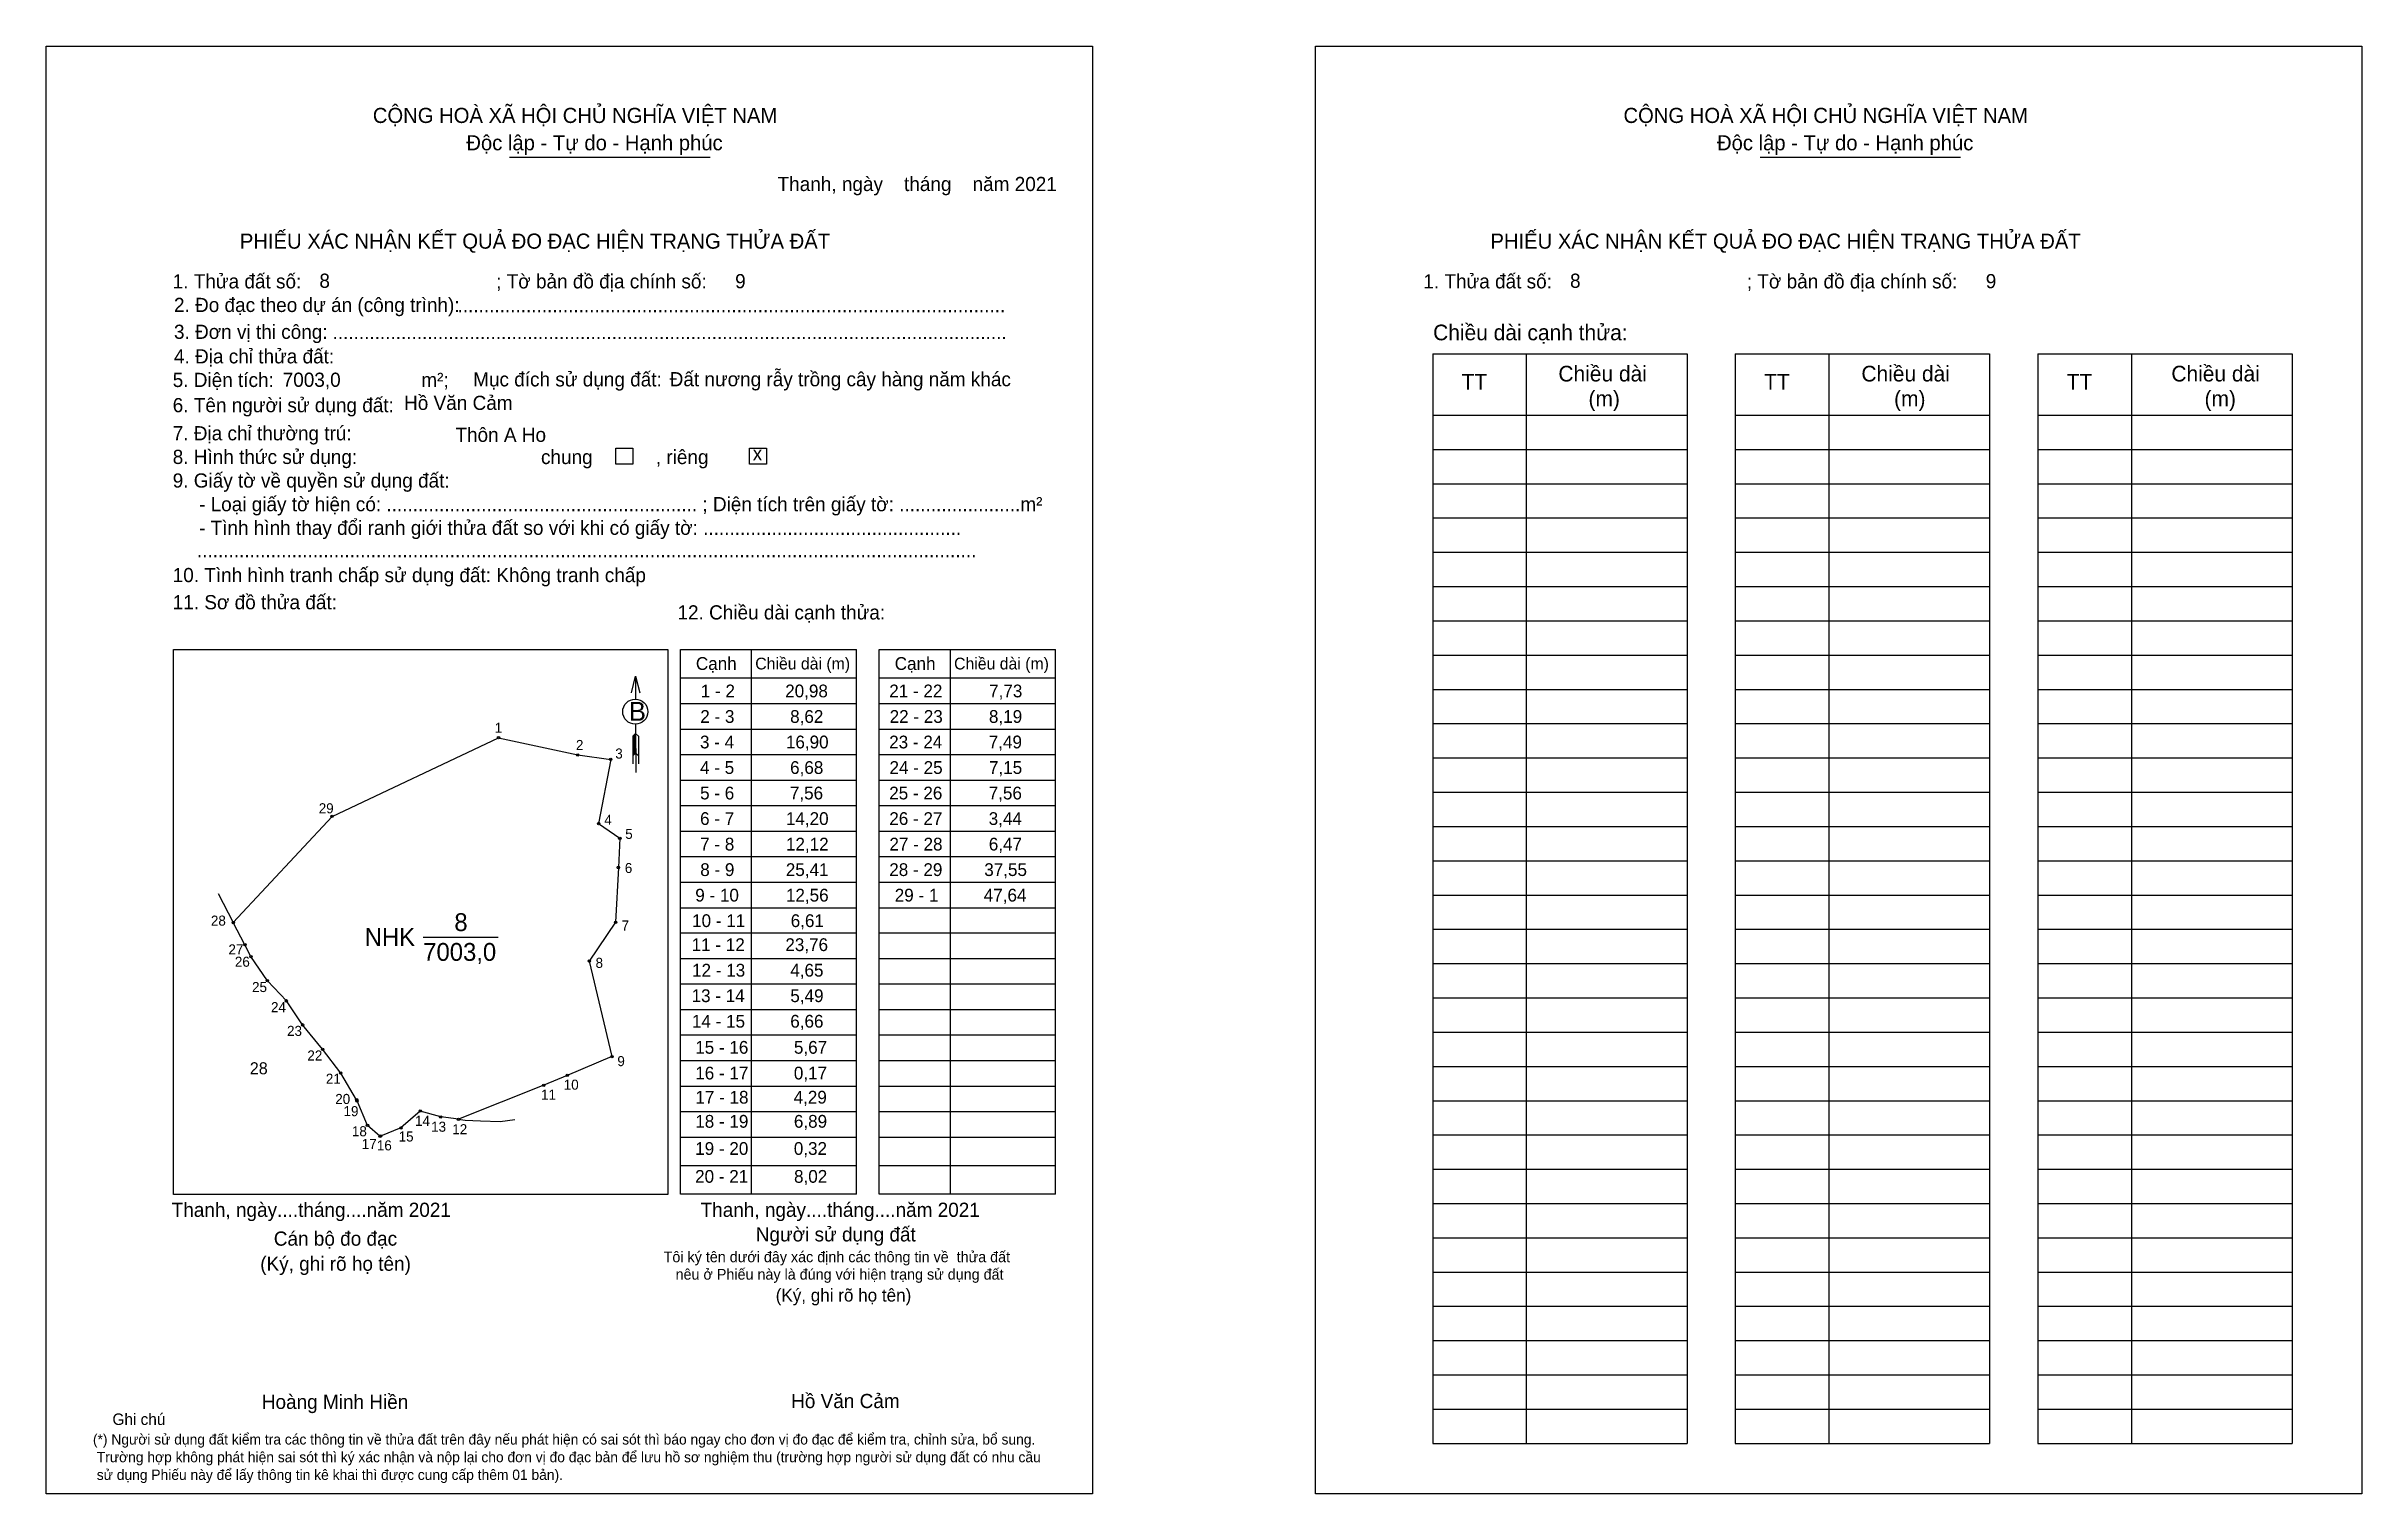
# Model space of a CAD drawing. Extents: x 545184 to 545784, y 1824406 to 1824780.
import ezdxf

# ---------------------------------------------------------------- set-up
doc = ezdxf.new("R2010")
doc.units = 0
for name, color, linetype in [('CanhThua', 7, 'Continuous'), ('kqddKhungInTrang1', 7, 'Continuous'), ('kqddKhungInTrang2', 7, 'Continuous'), ('kqddNoiDung', 7, 'Continuous'), ('kqddTemplate', 7, 'Continuous'), ('MocDinhThua', 7, 'Continuous'), ('NhanDiaChinhThua', 7, 'Continuous'), ('NhanTuCan', 7, 'Continuous'), ('RauThua', 7, 'Continuous'), ('SoHieuDinhThua', 7, 'Continuous')]:
    doc.layers.add(name, color=color, linetype=linetype)

msp = doc.modelspace()

# ---------------------------------------------------------------- linework, layer by layer
at = {"layer": 'CanhThua'}
for p, q in [((545258.44, 1824581.13), (545301.52, 1824601.49)), ((545301.52, 1824601.49), (545322.02, 1824597.05)), ((545322.02, 1824597.05), (545330.56, 1824595.88)), ((545330.56, 1824595.88), (545327.44, 1824579.26)), ((545232.86, 1824553.64), (545258.44, 1824581.13)), ((545327.44, 1824579.26), (545332.92, 1824575.46)), ((545332.92, 1824575.46), (545332.54, 1824567.9)), ((545332.54, 1824567.9), (545331.83, 1824553.72)), ((545235.85, 1824547.9), (545232.86, 1824553.64)), ((545331.83, 1824553.72), (545325.01, 1824543.7)), ((545237.43, 1824544.85), (545235.85, 1824547.9)), ((545241.69, 1824538.6), (545237.43, 1824544.85)), ((545325.01, 1824543.7), (545330.89, 1824518.98)), ((545246.59, 1824533.39), (545241.69, 1824538.6)), ((545250.79, 1824527.18), (545246.59, 1824533.39)), ((545255.99, 1824520.86), (545250.79, 1824527.18)), ((545260.66, 1824514.69), (545255.99, 1824520.86)), ((545330.89, 1824518.98), (545319.32, 1824514.1)), ((545264.78, 1824507.81), (545260.66, 1824514.69)), ((545313.23, 1824511.53), (545291.15, 1824502.75)), ((545319.32, 1824514.1), (545313.23, 1824511.53)), ((545264.91, 1824507.51), (545264.78, 1824507.81)), ((545267.6, 1824501.17), (545264.91, 1824507.51)), ((545281.27, 1824504.88), (545276.25, 1824500.51)), ((545286.54, 1824503.36), (545281.27, 1824504.88)), ((545270.83, 1824498.34), (545267.6, 1824501.17)), ((545276.25, 1824500.51), (545270.99, 1824498.4)), ((545291.15, 1824502.75), (545286.54, 1824503.36)), ((545270.99, 1824498.4), (545270.83, 1824498.34))]:
    msp.add_line(p, q, dxfattribs=at)
at = {"layer": 'kqddKhungInTrang1'}
msp.add_lwpolyline([(545184.45, 1824780.42), (545455.26, 1824780.42), (545455.26, 1824405.85), (545184.45, 1824405.85)], close=True, dxfattribs=at)
at = {"layer": 'kqddKhungInTrang2'}
msp.add_lwpolyline([(545513.03, 1824780.42), (545783.84, 1824780.42), (545783.84, 1824405.85), (545513.03, 1824405.85)], close=True, dxfattribs=at)
at = {"layer": 'kqddTemplate'}
for p, q in [((545304.4, 1824751.75), (545356.27, 1824751.75)), ((545628.15, 1824751.75), (545680.02, 1824751.75)), ((545543.35, 1824700.84), (545609.19, 1824700.84)), ((545543.35, 1824700.84), (545543.35, 1824418.86)), ((545567.58, 1824700.84), (545567.58, 1824418.86)), ((545609.19, 1824700.84), (545609.19, 1824418.86)), ((545621.67, 1824700.84), (545621.67, 1824418.86)), ((545621.67, 1824700.84), (545687.52, 1824700.84)), ((545645.9, 1824700.84), (545645.9, 1824418.86)), ((545687.52, 1824700.84), (545687.52, 1824418.86)), ((545699.99, 1824700.84), (545699.99, 1824418.86)), ((545699.99, 1824700.84), (545765.84, 1824700.84)), ((545724.23, 1824700.84), (545724.23, 1824418.86)), ((545765.84, 1824700.84), (545765.84, 1824418.86)), ((545543.35, 1824684.97), (545609.19, 1824684.97)), ((545621.67, 1824684.97), (545687.52, 1824684.97)), ((545699.99, 1824684.97), (545765.84, 1824684.97)), ((545543.35, 1824676.1), (545609.19, 1824676.1)), ((545621.67, 1824676.1), (545687.52, 1824676.1)), ((545699.99, 1824676.1), (545765.84, 1824676.1)), ((545543.35, 1824667.23), (545609.19, 1824667.23)), ((545621.67, 1824667.23), (545687.52, 1824667.23)), ((545699.99, 1824667.23), (545765.84, 1824667.23)), ((545543.35, 1824658.36), (545609.19, 1824658.36)), ((545621.67, 1824658.36), (545687.52, 1824658.36)), ((545699.99, 1824658.36), (545765.84, 1824658.36)), ((545543.35, 1824649.49), (545609.19, 1824649.49)), ((545621.67, 1824649.49), (545687.52, 1824649.49)), ((545699.99, 1824649.49), (545765.84, 1824649.49)), ((545543.35, 1824640.62), (545609.19, 1824640.62)), ((545621.67, 1824640.62), (545687.52, 1824640.62)), ((545699.99, 1824640.62), (545765.84, 1824640.62)), ((545543.35, 1824631.75), (545609.19, 1824631.75)), ((545621.67, 1824631.75), (545687.52, 1824631.75)), ((545699.99, 1824631.75), (545765.84, 1824631.75)), ((545348.61, 1824624.33), (545394.23, 1824624.33)), ((545348.61, 1824483.37), (545348.61, 1824624.33)), ((545366.96, 1824624.33), (545366.96, 1824483.37)), ((545394.23, 1824483.37), (545394.23, 1824624.33)), ((545400.07, 1824624.33), (545445.69, 1824624.33)), ((545400.07, 1824483.37), (545400.07, 1824624.33)), ((545418.42, 1824624.33), (545418.42, 1824483.37)), ((545445.69, 1824483.37), (545445.69, 1824624.33)), ((545543.35, 1824622.88), (545609.19, 1824622.88)), ((545621.67, 1824622.88), (545687.52, 1824622.88)), ((545699.99, 1824622.88), (545765.84, 1824622.88)), ((545336.98, 1824617.4), (545336.99, 1824611.48)), ((545348.61, 1824616.95), (545394.23, 1824616.95)), ((545400.07, 1824616.95), (545445.69, 1824616.95)), ((545543.35, 1824614.01), (545609.19, 1824614.01)), ((545621.67, 1824614.01), (545687.52, 1824614.01)), ((545699.99, 1824614.01), (545765.84, 1824614.01)), ((545348.61, 1824610.34), (545394.23, 1824610.34)), ((545400.07, 1824610.34), (545445.69, 1824610.34)), ((545337.01, 1824602.59), (545336.25, 1824601.87)), ((545337.01, 1824602.26), (545336.25, 1824601.53)), ((545337.01, 1824601.92), (545336.25, 1824601.19)), ((545336.25, 1824601.87), (545336.25, 1824594.73)), ((545337.01, 1824601.58), (545336.25, 1824600.86)), ((545337.01, 1824601.24), (545336.25, 1824600.52)), ((545337.01, 1824600.91), (545336.25, 1824600.18)), ((545337.01, 1824600.57), (545336.25, 1824599.84)), ((545337, 1824604.98), (545337.03, 1824592.53)), ((545337.01, 1824602.59), (545337.79, 1824601.87)), ((545337.79, 1824601.87), (545337.79, 1824594.73)), ((545348.61, 1824603.74), (545394.23, 1824603.74)), ((545400.07, 1824603.74), (545445.69, 1824603.74)), ((545543.35, 1824605.14), (545609.19, 1824605.14)), ((545621.67, 1824605.14), (545687.52, 1824605.14)), ((545699.99, 1824605.14), (545765.84, 1824605.14)), ((545337.01, 1824600.23), (545336.25, 1824599.5)), ((545337.01, 1824599.9), (545336.25, 1824599.17)), ((545337.01, 1824599.56), (545336.25, 1824598.83)), ((545337.01, 1824599.22), (545336.25, 1824598.49)), ((545337.01, 1824598.88), (545336.25, 1824598.15)), ((545337.02, 1824598.55), (545336.25, 1824597.81)), ((545337.02, 1824598.21), (545336.25, 1824597.48)), ((545337.02, 1824597.87), (545336.25, 1824597.14)), ((545337.02, 1824597.53), (545336.25, 1824596.8)), ((545337.02, 1824597.53), (545337.79, 1824596.8)), ((545348.61, 1824597.13), (545394.23, 1824597.13)), ((545400.07, 1824597.13), (545445.69, 1824597.13)), ((545543.35, 1824596.27), (545609.19, 1824596.27)), ((545621.67, 1824596.27), (545687.52, 1824596.27)), ((545699.99, 1824596.26), (545765.84, 1824596.26)), ((545348.61, 1824590.53), (545394.23, 1824590.53)), ((545400.07, 1824590.53), (545445.69, 1824590.53)), ((545348.61, 1824583.92), (545394.23, 1824583.92)), ((545400.07, 1824583.92), (545445.69, 1824583.92)), ((545543.35, 1824587.4), (545609.19, 1824587.4)), ((545621.67, 1824587.39), (545687.52, 1824587.39)), ((545699.99, 1824587.39), (545765.84, 1824587.39)), ((545348.61, 1824577.32), (545394.23, 1824577.32)), ((545400.07, 1824577.32), (545445.69, 1824577.32)), ((545543.35, 1824578.53), (545609.19, 1824578.53)), ((545621.67, 1824578.52), (545687.52, 1824578.52)), ((545699.99, 1824578.52), (545765.84, 1824578.52)), ((545348.61, 1824570.71), (545394.23, 1824570.71)), ((545400.07, 1824570.71), (545445.69, 1824570.71)), ((545543.35, 1824569.65), (545609.19, 1824569.65)), ((545621.67, 1824569.65), (545687.52, 1824569.65)), ((545699.99, 1824569.65), (545765.84, 1824569.65)), ((545348.61, 1824564.11), (545394.23, 1824564.11)), ((545400.07, 1824564.11), (545445.69, 1824564.11)), ((545543.35, 1824560.78), (545609.19, 1824560.78)), ((545621.67, 1824560.78), (545687.52, 1824560.78)), ((545699.99, 1824560.78), (545765.84, 1824560.78)), ((545348.61, 1824557.5), (545394.23, 1824557.5)), ((545400.07, 1824557.5), (545445.69, 1824557.5)), ((545394.23, 1824550.89), (545348.61, 1824550.89)), ((545445.69, 1824550.89), (545400.07, 1824550.89)), ((545543.35, 1824551.91), (545609.19, 1824551.91)), ((545621.67, 1824551.91), (545687.52, 1824551.91)), ((545699.99, 1824551.91), (545765.84, 1824551.91)), ((545394.23, 1824544.29), (545348.61, 1824544.29)), ((545445.69, 1824544.29), (545400.07, 1824544.29)), ((545543.35, 1824543.04), (545609.19, 1824543.04)), ((545621.67, 1824543.04), (545687.52, 1824543.04)), ((545699.99, 1824543.04), (545765.84, 1824543.04)), ((545394.23, 1824537.68), (545348.61, 1824537.68)), ((545445.69, 1824537.68), (545400.07, 1824537.68)), ((545394.23, 1824531.08), (545348.61, 1824531.08)), ((545445.69, 1824531.08), (545400.07, 1824531.08)), ((545543.35, 1824534.17), (545609.19, 1824534.17)), ((545621.67, 1824534.17), (545687.52, 1824534.17)), ((545699.99, 1824534.17), (545765.84, 1824534.17)), ((545394.23, 1824524.47), (545348.61, 1824524.47)), ((545445.69, 1824524.47), (545400.07, 1824524.47)), ((545543.35, 1824525.3), (545609.19, 1824525.3)), ((545621.67, 1824525.3), (545687.52, 1824525.3)), ((545699.99, 1824525.3), (545765.84, 1824525.3)), ((545394.23, 1824517.87), (545348.61, 1824517.87)), ((545445.69, 1824517.87), (545400.07, 1824517.87)), ((545394.23, 1824511.26), (545348.61, 1824511.26)), ((545445.69, 1824511.26), (545400.07, 1824511.26)), ((545543.35, 1824516.43), (545609.19, 1824516.43)), ((545621.67, 1824516.43), (545687.52, 1824516.43)), ((545699.99, 1824516.43), (545765.84, 1824516.43)), ((545394.23, 1824504.66), (545348.61, 1824504.66)), ((545445.69, 1824504.66), (545400.07, 1824504.66)), ((545543.35, 1824507.56), (545609.19, 1824507.56)), ((545621.67, 1824507.56), (545687.52, 1824507.56)), ((545699.99, 1824507.56), (545765.84, 1824507.56)), ((545543.35, 1824498.69), (545609.19, 1824498.69)), ((545621.67, 1824498.69), (545687.52, 1824498.69)), ((545699.99, 1824498.69), (545765.84, 1824498.69)), ((545394.23, 1824498.05), (545348.61, 1824498.05)), ((545445.69, 1824498.05), (545400.07, 1824498.05)), ((545394.23, 1824490.71), (545348.61, 1824490.71)), ((545445.69, 1824490.71), (545400.07, 1824490.71)), ((545543.35, 1824489.82), (545609.19, 1824489.82)), ((545621.67, 1824489.82), (545687.52, 1824489.82)), ((545699.99, 1824489.82), (545765.84, 1824489.82)), ((545394.23, 1824483.37), (545348.61, 1824483.37)), ((545445.69, 1824483.37), (545400.07, 1824483.37)), ((545543.35, 1824480.95), (545609.19, 1824480.95)), ((545621.67, 1824480.95), (545687.52, 1824480.95)), ((545699.99, 1824480.95), (545765.84, 1824480.95)), ((545543.35, 1824472.08), (545609.19, 1824472.08)), ((545621.67, 1824472.08), (545687.52, 1824472.08)), ((545699.99, 1824472.08), (545765.84, 1824472.08)), ((545543.35, 1824463.21), (545609.19, 1824463.21)), ((545621.67, 1824463.21), (545687.52, 1824463.21)), ((545699.99, 1824463.21), (545765.84, 1824463.21)), ((545543.35, 1824454.34), (545609.19, 1824454.34)), ((545621.67, 1824454.34), (545687.52, 1824454.34)), ((545699.99, 1824454.34), (545765.84, 1824454.34)), ((545543.35, 1824445.47), (545609.19, 1824445.47)), ((545621.67, 1824445.47), (545687.52, 1824445.47)), ((545699.99, 1824445.47), (545765.84, 1824445.47)), ((545543.35, 1824436.6), (545609.19, 1824436.6)), ((545621.67, 1824436.6), (545687.52, 1824436.6)), ((545699.99, 1824436.6), (545765.84, 1824436.6)), ((545543.35, 1824427.73), (545609.19, 1824427.73)), ((545621.67, 1824427.73), (545687.52, 1824427.73)), ((545699.99, 1824427.73), (545765.84, 1824427.73)), ((545543.35, 1824418.86), (545609.19, 1824418.86)), ((545621.67, 1824418.86), (545687.52, 1824418.86)), ((545699.99, 1824418.86), (545765.84, 1824418.86))]:
    msp.add_line(p, q, dxfattribs=at)
for points in [[(545331.85, 1824676.39), (545336.26, 1824676.39), (545336.26, 1824672.28), (545331.85, 1824672.28)], [(545366.51, 1824676.39), (545370.91, 1824676.39), (545370.91, 1824672.28), (545366.51, 1824672.28)], [(545217.4, 1824624.33), (545345.36, 1824624.33), (545345.36, 1824483.25), (545217.4, 1824483.25)]]:
    msp.add_lwpolyline(points, close=True, dxfattribs=at)
msp.add_lwpolyline([(545335.92, 1824613.11), (545336.98, 1824617.4), (545338.06, 1824613.12)], dxfattribs=at)
msp.add_circle((545336.92, 1824608.23), 3.25, dxfattribs=at)
at = {"layer": 'MocDinhThua'}
for centre in [(545301.52, 1824601.49), (545322.02, 1824597.05), (545330.56, 1824595.88), (545258.44, 1824581.13), (545327.44, 1824579.26), (545332.92, 1824575.46), (545332.54, 1824567.9), (545232.86, 1824553.64), (545331.83, 1824553.72), (545235.85, 1824547.9), (545237.43, 1824544.85), (545325.01, 1824543.7), (545241.69, 1824538.6), (545246.59, 1824533.39), (545250.79, 1824527.18), (545255.99, 1824520.86), (545330.89, 1824518.98), (545260.66, 1824514.69), (545313.23, 1824511.53), (545319.32, 1824514.1), (545264.78, 1824507.81), (545264.91, 1824507.51), (545281.27, 1824504.88), (545267.6, 1824501.17), (545270.83, 1824498.34), (545270.99, 1824498.4), (545276.25, 1824500.51), (545286.54, 1824503.36), (545291.15, 1824502.75)]:
    msp.add_circle(centre, 0.312, dxfattribs=at)
at = {"layer": 'NhanDiaChinhThua'}
msp.add_line((545282.02, 1824549.91), (545301.44, 1824549.91), dxfattribs=at)
at = {"layer": 'RauThua'}
for p, q in [((545228.92, 1824561.21), (545232.86, 1824553.64)), ((545291.15, 1824502.75), (545292.86, 1824502.52)), ((545292.86, 1824502.52), (545296.82, 1824502.33)), ((545296.82, 1824502.33), (545301.97, 1824502.18)), ((545301.97, 1824502.18), (545305.76, 1824502.67))]:
    msp.add_line(p, q, dxfattribs=at)

# ---------------------------------------------------------------- texts
at = {"layer": 'kqddNoiDung'}
for s, height, p in [('Thanh, ngày    tháng    năm 2021  ', 3.6697, (545373.76, 1824742.96)), ('8', 3.67, (545255.14, 1824717.92)), ('9', 3.67, (545362.77, 1824717.81)), ('8', 3.67, (545578.9, 1824717.92)), ('9', 3.67, (545686.52, 1824717.81)), ('........................................................................................................', 3.66974, (545290.9, 1824711.59)), ('................................................................................................................................', 3.66974, (545258.54, 1824704.64)), ('Đất nương rẫy trồng cây hàng năm khác', 3.6697, (545345.82, 1824692.44)), ('7003,0', 3.67, (545245.64, 1824692.3)), ('Hồ Văn Cảm', 3.67, (545277.07, 1824686.32)), ('Thôn A Ho', 3.67, (545290.36, 1824678.06)), ('x', 3.67, (545367.32, 1824673.24)), ('1 - 2', 3.303, (545353.88, 1824611.94)), ('20,98', 3.303, (545375.73, 1824611.94)), ('21 - 22', 3.303, (545402.67, 1824611.94)), ('7,73', 3.303, (545428.52, 1824611.94)), ('2 - 3', 3.303, (545353.75, 1824605.33)), ('8,62', 3.303, (545377.01, 1824605.33)), ('22 - 23', 3.303, (545402.77, 1824605.33)), ('8,19', 3.303, (545428.48, 1824605.33)), ('3 - 4', 3.303, (545353.67, 1824598.73)), ('16,90', 3.303, (545375.91, 1824598.73)), ('23 - 24', 3.303, (545402.65, 1824598.73)), ('7,49', 3.303, (545428.42, 1824598.73)), ('4 - 5', 3.303, (545353.69, 1824592.12)), ('6,68', 3.303, (545377, 1824592.12)), ('24 - 25', 3.303, (545402.73, 1824592.12)), ('7,15', 3.303, (545428.48, 1824592.12)), ('5 - 6', 3.303, (545353.7, 1824585.52)), ('7,56', 3.303, (545376.94, 1824585.52)), ('25 - 26', 3.303, (545402.66, 1824585.52)), ('7,56', 3.303, (545428.41, 1824585.52)), ('6 - 7', 3.303, (545353.7, 1824578.91)), ('14,20', 3.303, (545375.91, 1824578.91)), ('26 - 27', 3.303, (545402.68, 1824578.91)), ('3,44', 3.303, (545428.41, 1824578.91)), ('7 - 8', 3.303, (545353.72, 1824572.3)), ('12,12', 3.303, (545375.93, 1824572.3)), ('27 - 28', 3.303, (545402.71, 1824572.3)), ('6,47', 3.303, (545428.44, 1824572.3)), ('8 - 9', 3.303, (545353.74, 1824565.7)), ('25,41', 3.303, (545375.89, 1824565.7)), ('28 - 29', 3.303, (545402.67, 1824565.7)), ('37,55', 3.303, (545427.26, 1824565.7)), ('9 - 10', 3.303, (545352.45, 1824559.09)), ('12,56', 3.303, (545375.92, 1824559.09)), ('29 - 1', 3.303, (545404.09, 1824559.09)), ('47,64', 3.303, (545427.13, 1824559.09)), ('10 - 11', 3.303, (545351.63, 1824552.49)), ('6,61', 3.303, (545377.16, 1824552.49)), ('11 - 12', 3.303, (545351.52, 1824546.28)), ('23,76', 3.303, (545375.77, 1824546.28)), ('12 - 13', 3.303, (545351.62, 1824539.67)), ('4,65', 3.303, (545377.04, 1824539.67)), ('13 - 14', 3.303, (545351.5, 1824533.07)), ('5,49', 3.303, (545377.06, 1824533.07)), ('14 - 15', 3.303, (545351.58, 1824526.46)), ('6,66', 3.303, (545377.04, 1824526.46)), ('15 - 16', 3.303, (545352.44, 1824519.71)), ('5,67', 3.303, (545377.99, 1824519.71)), ('16 - 17', 3.303, (545352.45, 1824513.05)), ('0,17', 3.303, (545377.97, 1824513.05)), ('17 - 18', 3.303, (545352.48, 1824506.8)), ('4,29', 3.303, (545377.91, 1824506.8)), ('18 - 19', 3.303, (545352.45, 1824500.56)), ('6,89', 3.303, (545377.98, 1824500.56)), ('19 - 20', 3.303, (545352.43, 1824493.53)), ('0,32', 3.303, (545377.96, 1824493.53)), ('20 - 21', 3.303, (545352.41, 1824486.31)), ('8,02', 3.303, (545378.02, 1824486.31)), ('Thanh, ngày....tháng....năm 2021', 3.6697, (545216.9, 1824477.49)), ('Thanh, ngày....tháng....năm 2021', 3.6697, (545353.83, 1824477.49)), ('Hồ Văn Cảm', 3.67, (545377.27, 1824428))]:
    msp.add_text(s, height=height, dxfattribs=at).set_placement(p)
at = {"layer": 'kqddTemplate'}
for s, height, p in [('CỘNG HOÀ XÃ HỘI CHỦ NGHĨA VIỆT NAM', 3.9144, (545268.98, 1824760.58)), ('CỘNG HOÀ XÃ HỘI CHỦ NGHĨA VIỆT NAM', 3.9144, (545592.74, 1824760.58)), ('Độc lập - Tự do - Hạnh phúc', 3.9144, (545293.19, 1824753.51)), ('Độc lập - Tự do - Hạnh phúc', 3.9144, (545616.95, 1824753.51)), ('PHIẾU XÁC NHẬN KẾT QUẢ ĐO ĐẠC HIỆN TRẠNG THỬA ĐẤT', 3.9144, (545234.55, 1824728.05)), ('PHIẾU XÁC NHẬN KẾT QUẢ ĐO ĐẠC HIỆN TRẠNG THỬA ĐẤT', 3.9144, (545558.3, 1824728.05)), ('1. Thửa đất số:                                     ; Tờ bản đồ địa chính số:', 3.6697, (545217.17, 1824717.77)), ('1. Thửa đất số:                                     ; Tờ bản đồ địa chính số:', 3.6697, (545540.93, 1824717.77)), ('2. Đo đạc theo dự án (công trình): ', 3.6697, (545217.5, 1824711.66)), ('3. Đơn vị thi công: ', 3.6697, (545217.5, 1824704.71)), ('Chiều dài cạnh thửa:', 4.055, (545543.46, 1824704.34)), ('4. Địa chỉ thửa đất:', 3.6697, (545217.5, 1824698.36)), ('Mục đích sử dụng đất:', 3.6697, (545294.95, 1824692.4)), ('Chiều dài', 4.055, (545575.89, 1824693.68)), ('Chiều dài', 4.055, (545654.33, 1824693.68)), ('Chiều dài', 4.055, (545734.57, 1824693.68)), ('5. Diện tích:                            m²; ', 3.6697, (545217.17, 1824692.25)), ('TT', 4.055, (545550.83, 1824691.59)), ('(m)', 4.055, (545583.68, 1824687.23)), ('TT', 4.055, (545629.15, 1824691.59)), ('(m)', 4.055, (545662.79, 1824687.23)), ('TT', 4.055, (545707.48, 1824691.59)), ('(m)', 4.055, (545743.16, 1824687.23)), ('6. Tên người sử dụng đất:', 3.6697, (545217.17, 1824685.73)), ('7. Địa chỉ thường trú:', 3.6697, (545217.17, 1824678.45)), ('8. Hình thức sử dụng:', 3.6697, (545217.17, 1824672.33)), ('chung            , riêng', 3.6697, (545312.51, 1824672.3)), ('9. Giấy tờ về quyền sử dụng đất:', 3.6697, (545217.17, 1824666.22)), ('     - Loại giấy tờ hiện có: ........................................................... ; Diện tích trên giấy tờ: .......................m²', 3.66974, (545217.17, 1824660.1)), ('     - Tình hình thay đổi ranh giới thửa đất so với khi có giấy tờ: .................................................', 3.66974, (545217.17, 1824653.99)), ('....................................................................................................................................................', 3.66974, (545223.45, 1824648.18)), ('10. Tình hình tranh chấp sử dụng đất: Không tranh chấp', 3.6697, (545217.17, 1824641.75)), ('11. Sơ đồ thửa đất:', 3.6697, (545217.17, 1824634.73)), ('12. Chiều dài cạnh thửa:', 3.6697, (545347.84, 1824632.09)), ('Cạnh', 3.303, (545352.61, 1824619.04)), ('Chiều dài (m)', 3.0581, (545367.98, 1824619.15)), ('Cạnh', 3.303, (545404.08, 1824619.04)), ('Chiều dài (m)', 3.0581, (545419.45, 1824619.15)), ('B', 4.89, (545335.31, 1824605.87)), ('Người sử dụng đất', 3.6697, (545368.1, 1824471.13)), ('Cán bộ đo đạc', 3.6697, (545243.34, 1824470.03)), ('Tôi ký tên dưới đây xác định các thông tin về  thửa đất ', 2.7743, (545344.26, 1824465.75)), ('(Ký, ghi rõ họ tên)', 3.6697, (545239.83, 1824463.54)), ('nêu ở Phiếu này là đúng với hiện trạng sử dụng đất', 2.7743, (545347.35, 1824461.24)), ('(Ký, ghi rõ họ tên)', 3.3028, (545373.27, 1824455.57)), ('Ghi chú', 2.972, (545201.58, 1824423.63)), ('Hoàng Minh Hiền', 3.6697, (545240.24, 1824427.78)), ('(*) Người sử dụng đất kiểm tra các thông tin về thửa đất trên đây nếu phát hiện có sai sót thì báo ngay cho đơn vị đo đạc để kiểm tra, chỉnh sửa, bổ sung.', 2.67524, (545196.52, 1824418.57)), (' Trường hợp không phát hiện sai sót thì ký xác nhận và nộp lại cho đơn vị đo đạc bản để lưu hồ sơ nghiệm thu (trường hợp người sử dụng đất có nhu cầu', 2.67524, (545196.52, 1824413.99)), (' sử dụng Phiếu này để lấy thông tin kê khai thì được cung cấp thêm 01 bản).', 2.6752, (545196.52, 1824409.41))]:
    msp.add_text(s, height=height, dxfattribs=at).set_placement(p)
at = {"layer": 'NhanDiaChinhThua'}
for s, p in [('8', (545290.08, 1824551.45)), ('NHK', (545266.86, 1824547.6)), ('7003,0', (545282.02, 1824543.75))]:
    msp.add_text(s, height=4.62, dxfattribs=at).set_placement(p)
at = {"layer": 'NhanTuCan'}
msp.add_text('28', height=3.12, dxfattribs=at).set_placement((545237.13, 1824514.38))
at = {"layer": 'SoHieuDinhThua'}
for s, p in [('1', (545300.55, 1824602.77)), ('2', (545321.56, 1824598.31)), ('3', (545331.74, 1824596.1)), ('29', (545254.97, 1824581.93)), ('4', (545328.92, 1824578.95)), ('5', (545334.32, 1824575.3)), ('6', (545334.21, 1824566.47)), ('28', (545227.06, 1824552.86)), ('7', (545333.37, 1824551.59)), ('27', (545231.6, 1824545.4)), ('26', (545233.27, 1824542.21)), ('8', (545326.64, 1824541.93)), ('25', (545237.71, 1824535.67)), ('24', (545242.62, 1824530.46)), ('23', (545246.77, 1824524.32)), ('22', (545252.03, 1824517.95)), ('9', (545332.28, 1824516.5)), ('21', (545256.82, 1824511.93)), ('10', (545318.4, 1824510.4)), ('20', (545259.25, 1824506.7)), ('19', (545261.39, 1824503.55)), ('11', (545312.53, 1824507.82)), ('18', (545263.56, 1824498.35)), ('15', (545275.66, 1824496.99)), ('14', (545279.9, 1824501.04)), ('13', (545284.07, 1824499.52)), ('12', (545289.54, 1824498.87)), ('17', (545266.11, 1824495.06)), ('16', (545270.02, 1824494.69))]:
    msp.add_text(s, height=2.6, dxfattribs=at).set_placement(p)

doc.saveas('drawing.dxf')
